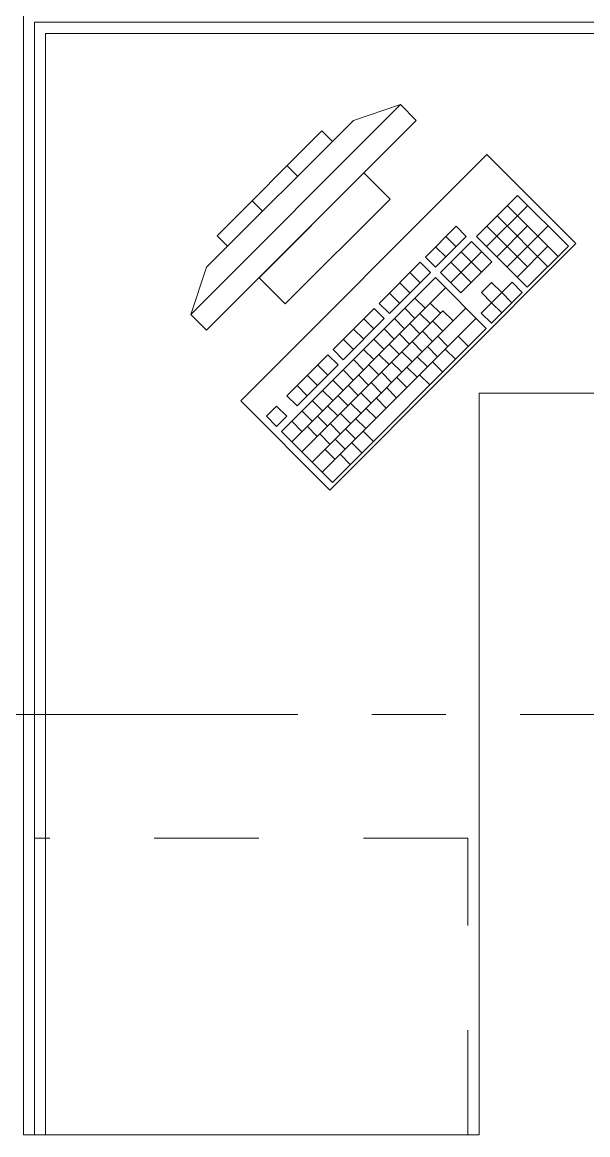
# Model space of a CAD drawing. Header units: inches. Extents: x -38 to 5698, y -33 to 92.
# Drawn here: x 226.867 to 227.63, y 9.435 to 10.935 of the extents above; entities that cross this region are included whole.
import ezdxf

# ---------------------------------------------------------------- set-up
doc = ezdxf.new("R2010")
doc.units = ezdxf.units.IN
doc.header["$MEASUREMENT"] = 0
doc.linetypes.add('Punto & Raya', pattern=[0.65, 0.5, -0.075, 0, -0.075])
doc.linetypes.add('Rayas', pattern=[0.282222, 0.141111, -0.141111])
doc.layers.add('Interior - Mobiliario', color=7, linetype='Continuous')
doc.layers.add('Marcador - Secciones', color=251, linetype='Continuous')

msp = doc.modelspace()

# ---------------------------------------------------------------- linework, layer by layer
at = {"layer": 'Interior - Mobiliario', "color": 175, "linetype": 'Continuous', "lineweight": 13}
for p, q in [((226.8681, 10.9503), (226.8681, 10.9203)), ((226.8681, 10.9203), (226.8681, 9.4353)), ((226.8981, 9.4353), (226.8981, 10.9203)), ((226.8981, 10.9203), (228.1831, 10.9203)), ((227.3771, 10.8242), (227.0942, 10.5414)), ((227.3771, 10.8242), (227.3134, 10.803)), ((227.3983, 10.803), (227.3771, 10.8242)), ((227.1154, 10.5202), (227.3983, 10.803)), ((227.1154, 10.605), (227.3134, 10.803)), ((227.271, 10.7889), (227.1296, 10.6474)), ((227.2851, 10.7747), (227.271, 10.7889)), ((227.1437, 10.6333), (227.2851, 10.7747)), ((227.238, 10.7276), (227.2239, 10.7417)), ((227.3276, 10.7323), (227.1861, 10.5909)), ((227.3629, 10.6969), (227.3276, 10.7323)), ((227.2215, 10.5555), (227.3629, 10.6969)), ((227.535, 10.7019), (227.4796, 10.6465)), ((227.6036, 10.6333), (227.535, 10.7019)), ((227.1909, 10.6804), (227.1767, 10.6946)), ((227.4933, 10.6328), (227.5487, 10.6882)), ((227.5897, 10.6195), (227.5212, 10.6881)), ((227.5759, 10.6057), (227.5073, 10.6742)), ((227.4521, 10.6602), (227.4106, 10.6186)), ((227.4658, 10.6465), (227.4521, 10.6602)), ((227.5483, 10.6055), (227.4935, 10.6604)), ((227.5071, 10.6191), (227.5486, 10.6606)), ((227.5208, 10.6054), (227.5762, 10.6608)), ((227.1296, 10.6474), (227.1437, 10.6333)), ((227.4243, 10.6049), (227.4658, 10.6465)), ((227.4727, 10.6396), (227.4312, 10.5981)), ((227.452, 10.6326), (227.4383, 10.6463)), ((227.5001, 10.6122), (227.4727, 10.6396)), ((227.4796, 10.6465), (227.5482, 10.578)), ((227.4382, 10.6188), (227.4244, 10.6325)), ((227.4449, 10.5843), (227.4864, 10.6259)), ((227.4863, 10.5983), (227.4589, 10.6258)), ((227.5345, 10.5917), (227.576, 10.6332)), ((227.5482, 10.578), (227.6036, 10.6333)), ((227.0942, 10.5414), (227.1154, 10.605)), ((227.4037, 10.6117), (227.3483, 10.5563)), ((227.4174, 10.598), (227.4037, 10.6117)), ((227.4106, 10.6186), (227.4243, 10.6049)), ((227.4724, 10.5845), (227.445, 10.6119)), ((227.4586, 10.5706), (227.5001, 10.6122)), ((227.1861, 10.5909), (227.2215, 10.5555)), ((227.4242, 10.5911), (227.2165, 10.3834)), ((227.362, 10.5426), (227.4174, 10.598)), ((227.4035, 10.5841), (227.3898, 10.5979)), ((227.4928, 10.5226), (227.4242, 10.5911)), ((227.4312, 10.5981), (227.4586, 10.5706)), ((227.2302, 10.3697), (227.438, 10.5774)), ((227.3897, 10.5703), (227.376, 10.584)), ((227.5, 10.5846), (227.4862, 10.5708)), ((227.5137, 10.5709), (227.5, 10.5846)), ((227.5276, 10.5847), (227.5137, 10.5709)), ((227.5413, 10.571), (227.5276, 10.5847)), ((227.3758, 10.5564), (227.3621, 10.5702)), ((227.4103, 10.5497), (227.3965, 10.5634)), ((227.4862, 10.5708), (227.4999, 10.5571)), ((227.4997, 10.5295), (227.5413, 10.571)), ((227.4999, 10.5571), (227.5137, 10.5709)), ((227.5274, 10.5572), (227.5137, 10.5709)), ((227.244, 10.356), (227.4344, 10.5464)), ((227.2577, 10.3423), (227.4654, 10.55)), ((227.3414, 10.5494), (227.286, 10.494)), ((227.3551, 10.5357), (227.3414, 10.5494)), ((227.3483, 10.5563), (227.362, 10.5426)), ((227.3964, 10.5359), (227.3827, 10.5496)), ((227.4309, 10.5429), (227.4172, 10.5566)), ((227.4481, 10.5327), (227.4344, 10.5464)), ((227.4999, 10.5571), (227.486, 10.5432)), ((227.5136, 10.5433), (227.4999, 10.5571)), ((227.0942, 10.5414), (227.1154, 10.5202)), ((227.2714, 10.3286), (227.4791, 10.5363)), ((227.2997, 10.4803), (227.3551, 10.5357)), ((227.3412, 10.5218), (227.3275, 10.5355)), ((227.3826, 10.522), (227.3688, 10.5357)), ((227.417, 10.5291), (227.4033, 10.5428)), ((227.4342, 10.5188), (227.4205, 10.5325)), ((227.486, 10.5432), (227.4997, 10.5295)), ((227.2851, 10.3149), (227.4928, 10.5226)), ((227.3274, 10.508), (227.3137, 10.5217)), ((227.3687, 10.5082), (227.355, 10.5219)), ((227.3894, 10.5014), (227.3756, 10.5151)), ((227.4032, 10.5152), (227.3895, 10.529)), ((227.4204, 10.505), (227.4067, 10.5187)), ((227.3135, 10.4941), (227.2998, 10.5078)), ((227.3549, 10.4943), (227.3412, 10.508)), ((227.3755, 10.4875), (227.3618, 10.5013)), ((227.4065, 10.4911), (227.3928, 10.5049)), ((227.441, 10.4982), (227.4273, 10.5119)), ((227.4686, 10.4983), (227.4549, 10.512)), ((227.279, 10.4871), (227.2237, 10.4317)), ((227.2928, 10.4734), (227.279, 10.4871)), ((227.286, 10.494), (227.2997, 10.4803)), ((227.341, 10.4805), (227.3273, 10.4942)), ((227.3617, 10.4737), (227.3479, 10.4874)), ((227.3927, 10.4773), (227.379, 10.491)), ((227.4272, 10.4844), (227.4135, 10.4981)), ((227.4513, 10.481), (227.4375, 10.4947)), ((227.2374, 10.418), (227.2928, 10.4734)), ((227.2789, 10.4595), (227.2652, 10.4732)), ((227.3272, 10.4666), (227.3135, 10.4804)), ((227.3478, 10.4599), (227.3341, 10.4736)), ((227.3788, 10.4634), (227.3651, 10.4772)), ((227.3995, 10.4567), (227.3858, 10.4704)), ((227.4133, 10.4705), (227.3996, 10.4842)), ((227.434, 10.4637), (227.4202, 10.4774)), ((227.2651, 10.4457), (227.2513, 10.4594)), ((227.3133, 10.4528), (227.2996, 10.4665)), ((227.334, 10.446), (227.3202, 10.4597)), ((227.365, 10.4496), (227.3513, 10.4633)), ((227.3856, 10.4428), (227.3719, 10.4565)), ((227.4166, 10.4464), (227.4029, 10.4601)), ((227.2512, 10.4318), (227.2375, 10.4455)), ((227.2995, 10.4389), (227.2858, 10.4527)), ((227.3201, 10.4322), (227.3064, 10.4459)), ((227.3511, 10.4358), (227.3374, 10.4495)), ((227.3718, 10.429), (227.3581, 10.4427)), ((227.2237, 10.4317), (227.2374, 10.418)), ((227.2856, 10.4251), (227.2719, 10.4388)), ((227.3063, 10.4183), (227.2926, 10.432)), ((227.3373, 10.4219), (227.3236, 10.4356)), ((227.3579, 10.4151), (227.3442, 10.4288)), ((227.2098, 10.4178), (227.196, 10.404)), ((227.2235, 10.4041), (227.2098, 10.4178)), ((227.2579, 10.3974), (227.2442, 10.4111)), ((227.2718, 10.4113), (227.2581, 10.425)), ((227.2924, 10.4045), (227.2787, 10.4182)), ((227.3234, 10.4081), (227.3097, 10.4218)), ((227.3441, 10.4013), (227.3304, 10.415)), ((227.196, 10.404), (227.2097, 10.3903)), ((227.2097, 10.3903), (227.2235, 10.4041)), ((227.2441, 10.3836), (227.2304, 10.3973)), ((227.2786, 10.3906), (227.2649, 10.4043)), ((227.3096, 10.3942), (227.2959, 10.4079)), ((227.3302, 10.3874), (227.3165, 10.4011)), ((227.2165, 10.3834), (227.2851, 10.3149)), ((227.2647, 10.3768), (227.251, 10.3905)), ((227.2819, 10.3665), (227.2682, 10.3802)), ((227.2957, 10.3804), (227.282, 10.3941)), ((227.3164, 10.3736), (227.3027, 10.3873)), ((227.3405, 10.3702), (227.3268, 10.384)), ((227.3025, 10.3597), (227.2888, 10.3734)), ((227.3249, 10.3547), (227.3112, 10.3684)), ((227.2887, 10.3459), (227.275, 10.3596)), ((227.3093, 10.3391), (227.2956, 10.3528)), ((226.8681, 9.4353), (226.8981, 9.4353))]:
    msp.add_line(p, q, dxfattribs=at)
at = {"layer": 'Interior - Mobiliario', "color": 175, "linetype": 'Rayas', "lineweight": 13}
for p, q in [((227.4681, 9.8353), (226.8831, 9.8353)), ((227.4681, 9.4353), (227.4681, 9.8353))]:
    msp.add_line(p, q, dxfattribs=at)
at = {"layer": 'Interior - Mobiliario', "color": 175, "linetype": 'Continuous', "lineweight": 13, "flags": 128}
for points in [[(226.8831, 10.9353), (226.8831, 9.4353), (227.4831, 9.4353), (227.4831, 10.4353), (228.1831, 10.4353), (228.1831, 10.9353)], [(227.1614, 10.4247), (227.2816, 10.3045), (227.6139, 10.6368), (227.4937, 10.757)]]:
    msp.add_lwpolyline(points, close=True, dxfattribs=at)
at = {"layer": 'Marcador - Secciones', "color": 251, "linetype": 'Punto & Raya', "lineweight": 13}
msp.add_line((189.9384, 10.0018), (231.3507, 10.0018), dxfattribs=at)

doc.saveas('drawing.dxf')
